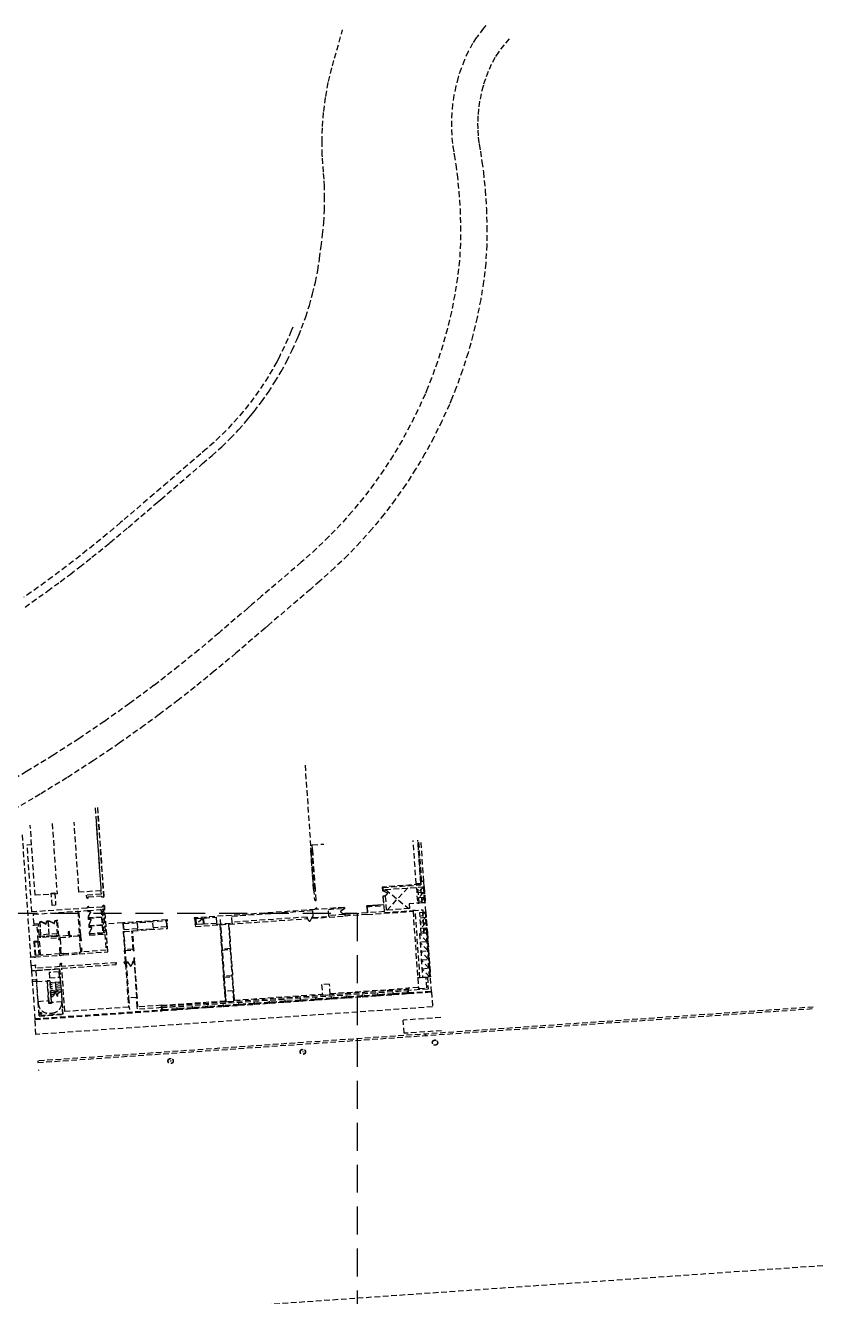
# Model space of a CAD drawing. Header units: millimetres. Extents: x 832728086 to 834530684, y 817551485 to 818349469.
# Drawn here: x 834407838 to 834498595, y 818044770 to 818189252 of the extents above; entities that cross this region are included whole.
import ezdxf

# ---------------------------------------------------------------- set-up
doc = ezdxf.new("R2010")
doc.units = ezdxf.units.MM
doc.header["$LTSCALE"] = 100
doc.linetypes.add('Hidden', pattern=[9.525, 6.35, -3.175])
doc.layers.add('+C-160', color=160, linetype='Hidden')

# ---------------------------------------------------------------- blocks, each defined once
blk = doc.blocks.new('A$C062A3D83')
at = {"layer": '+C-160'}
for p, q in [((116297, 99909), (116963, 90323)), ((92435, 95067), (93117, 85250)), ((92685, 95084), (93388, 84967)), ((93447, 84971), (92749, 95028)), ((85608, 85121), (85054, 93102)), ((87548, 93275), (88102, 85295)), ((90596, 85468), (90042, 93449)), ((92536, 93622), (93090, 85641)), ((84129, 91986), (85094, 78092)), ((128935, 86440), (128595, 91335)), ((129470, 86477), (129130, 91372)), ((129456, 86680), (129144, 91169)), ((129219, 91175), (129531, 86685)), ((129805, 86704), (129493, 91194)), ((129805, 86704), (129493, 91194)), ((84708, 90863), (85207, 90897)), ((85239, 83229), (84708, 90863)), ((117289, 85631), (116949, 90525)), ((116963, 90323), (117163, 90337)), ((117275, 85834), (116963, 90323)), ((117039, 90328), (117351, 85839)), ((117127, 90850), (118434, 90941)), ((117163, 90337), (117127, 90850)), ((117475, 85847), (117163, 90337)), ((129805, 86704), (129456, 86680)), ((129848, 86081), (129805, 86704)), ((88102, 85295), (85608, 85121)), ((87446, 85366), (87845, 85394)), ((87543, 83970), (87446, 85366)), ((87845, 85394), (87942, 83998)), ((93090, 85641), (90596, 85468)), ((93117, 85250), (91421, 85132)), ((117475, 85847), (117275, 85834)), ((117275, 85834), (117363, 84575)), ((117562, 84588), (117475, 85847)), ((129345, 86357), (125078, 86060)), ((125078, 86060), (125108, 85631)), ((125108, 85631), (125417, 85653)), ((125142, 86004), (129482, 86306)), ((125142, 86004), (125168, 85635)), ((125168, 85635), (125707, 85372)), ((125409, 85772), (128962, 86019)), ((125417, 85653), (125409, 85772)), ((125462, 85776), (128113, 83605)), ((125625, 83432), (127976, 85951)), ((129470, 86477), (128935, 86440)), ((128962, 86019), (129087, 84224)), ((129150, 86032), (129848, 86081)), ((129150, 86032), (129748, 86074)), ((129275, 84237), (129150, 86032)), ((129275, 84237), (129150, 86032)), ((129191, 85434), (129790, 85475)), ((129749, 86064), (129201, 85444)), ((129791, 85465), (129242, 84846)), ((129349, 86297), (129345, 86357)), ((129456, 86680), (129482, 86306)), ((129624, 84261), (129499, 86057)), ((129748, 86074), (129873, 84278)), ((129923, 84282), (129798, 86077)), ((129848, 86081), (129838, 86080)), ((129838, 86080), (129963, 84284)), ((129848, 86081), (129848, 86081)), ((129848, 86081), (129973, 84285)), ((129973, 84285), (129848, 86081)), ((129880, 85482), (129890, 85482)), ((129890, 85482), (129880, 85482)), ((87942, 83998), (87543, 83970)), ((91421, 85132), (91442, 84841)), ((91442, 84841), (91641, 84855)), ((91541, 84848), (91546, 84788)), ((91546, 84788), (91598, 84792)), ((91598, 84792), (91600, 84777)), ((91600, 84777), (91646, 84780)), ((91666, 83826), (91613, 83822)), ((91613, 83822), (91617, 83763)), ((91635, 84947), (93131, 85051)), ((91641, 84855), (91635, 84947)), ((91646, 84780), (91641, 84855)), ((91711, 83844), (91665, 83841)), ((91665, 83841), (91666, 83826)), ((91717, 83770), (91711, 83844)), ((93131, 85051), (93138, 84959)), ((93138, 84959), (93387, 84976)), ((93462, 83891), (93213, 83874)), ((93213, 83874), (93219, 83784)), ((93287, 84969), (93291, 84909)), ((93291, 84909), (93344, 84913)), ((93344, 84913), (93345, 84898)), ((93345, 84898), (93392, 84901)), ((93411, 83947), (93358, 83944)), ((93358, 83944), (93363, 83884)), ((93388, 84967), (93447, 84971)), ((93392, 84901), (93388, 84967)), ((93457, 83966), (93410, 83962)), ((93410, 83962), (93411, 83947)), ((93462, 83902), (93457, 83966)), ((93522, 83906), (93462, 83902)), ((93462, 83902), (93486, 83552)), ((93486, 83552), (93462, 83891)), ((93884, 78695), (93522, 83906)), ((117363, 84575), (117562, 84588)), ((117462, 84582), (117466, 84522)), ((117466, 84522), (117519, 84525)), ((117519, 84525), (117520, 84510)), ((117520, 84510), (117567, 84514)), ((117567, 84514), (117562, 84588)), ((123309, 83822), (125284, 83959)), ((123309, 83822), (123370, 82939)), ((123326, 83855), (123341, 83856)), ((123328, 83823), (123326, 83855)), ((124610, 83998), (123334, 83909)), ((123337, 83909), (123397, 83913)), ((123341, 83856), (123337, 83909)), ((125218, 84040), (123397, 83913)), ((123397, 83913), (123403, 83829)), ((123457, 83131), (123409, 83829)), ((125459, 85054), (125150, 85033)), ((125150, 85033), (125218, 84040)), ((125333, 83261), (125209, 85037)), ((125572, 83428), (125459, 85054)), ((129624, 84261), (128127, 84157)), ((128127, 84157), (128166, 83608)), ((129087, 84224), (129275, 84237)), ((129832, 84877), (129233, 84835)), ((129873, 84278), (129275, 84237)), ((129832, 84867), (129284, 84247)), ((129973, 84285), (129624, 84261)), ((129921, 84883), (129931, 84884)), ((129931, 84884), (129921, 84883)), ((129963, 84284), (129973, 84285)), ((130047, 83223), (129973, 84285)), ((91523, 83666), (85239, 83229)), ((85408, 82960), (91603, 83391)), ((85485, 81845), (85408, 82960)), ((90454, 83341), (90643, 80624)), ((90792, 80634), (90603, 83351)), ((91717, 83770), (91517, 83756)), ((91517, 83756), (91523, 83666)), ((91620, 83422), (91601, 83421)), ((91601, 83421), (91611, 83271)), ((91611, 83271), (91631, 83272)), ((91631, 83272), (91620, 83422)), ((91623, 83392), (93094, 83494)), ((91672, 82674), (91653, 82672)), ((91653, 82672), (91663, 82523)), ((91918, 83222), (91655, 82683)), ((91655, 82683), (91672, 82674)), ((91663, 82523), (91683, 82524)), ((91663, 82523), (91673, 82373)), ((91672, 82674), (91936, 83213)), ((91683, 82524), (91672, 82674)), ((91673, 82373), (91693, 82375)), ((93158, 82647), (91681, 82544)), ((91681, 82544), (91683, 82524)), ((91683, 82524), (93159, 82627)), ((91693, 82375), (91683, 82524)), ((91723, 83680), (91717, 83770)), ((93219, 83784), (91723, 83680)), ((91936, 83213), (91918, 83222)), ((93092, 83524), (93097, 83525)), ((93094, 83494), (93092, 83524)), ((93097, 83525), (93158, 82647)), ((93159, 82627), (93158, 82647)), ((93159, 82627), (93220, 81749)), ((93247, 83535), (93396, 83545)), ((93432, 80862), (93247, 83535)), ((93413, 83304), (93263, 83293)), ((93442, 82890), (93292, 82879)), ((93475, 82406), (93326, 82395)), ((93396, 83545), (93582, 80872)), ((93546, 83556), (93486, 83552)), ((103774, 82550), (103699, 82544)), ((103699, 82544), (103703, 82498)), ((103703, 82498), (103718, 82499)), ((103718, 82499), (103721, 82446)), ((103721, 82446), (103781, 82450)), ((117437, 83499), (103774, 82550)), ((103774, 82550), (103784, 82415)), ((103784, 82415), (103883, 82422)), ((103786, 82383), (103784, 82415)), ((103830, 82386), (103786, 82383)), ((103786, 82383), (103823, 81848)), ((103808, 82385), (103845, 81850)), ((103827, 82418), (103830, 82386)), ((103867, 81851), (103830, 82386)), ((103880, 82472), (106180, 82632)), ((103883, 82422), (103880, 82472)), ((104681, 82477), (103883, 82422)), ((103883, 82422), (103925, 81823)), ((104681, 82477), (103925, 81823)), ((104678, 82527), (104726, 81829)), ((104826, 81836), (104778, 82534)), ((106180, 82632), (106236, 81834)), ((106650, 82364), (107251, 73709)), ((107673, 81848), (116537, 82464)), ((107976, 82756), (117154, 83394)), ((108031, 81958), (107976, 82756)), ((116524, 82649), (108025, 82058)), ((116537, 82464), (116524, 82649)), ((117123, 82690), (116859, 82151)), ((117202, 82696), (117123, 82690)), ((117123, 82690), (117135, 82506)), ((117135, 82506), (120876, 82766)), ((117154, 83394), (117209, 82596)), ((117209, 82596), (117202, 82696)), ((117209, 82596), (119005, 82721)), ((117631, 83603), (117431, 83589)), ((117431, 83589), (117437, 83499)), ((117579, 83659), (117527, 83656)), ((117527, 83656), (117531, 83596)), ((117625, 83678), (117578, 83674)), ((117578, 83674), (117579, 83659)), ((117631, 83603), (117625, 83678)), ((117637, 83513), (117631, 83603)), ((120715, 83727), (117637, 83513)), ((118950, 83519), (120815, 83649)), ((119005, 82721), (118950, 83519)), ((120764, 82943), (118998, 82821)), ((118998, 82821), (119005, 82721)), ((120778, 83731), (119502, 83643)), ((120816, 83630), (120319, 83295)), ((120715, 83727), (120775, 83731)), ((120721, 83642), (120715, 83727)), ((120715, 83642), (120717, 83623)), ((120717, 83623), (120816, 83630)), ((120858, 83032), (120758, 83025)), ((120758, 83025), (120764, 82943)), ((120775, 83731), (120779, 83678)), ((120779, 83678), (120794, 83679)), ((120794, 83679), (120796, 83647)), ((120816, 83630), (120815, 83649)), ((120876, 82766), (120858, 83032)), ((123358, 83124), (120864, 82950)), ((123370, 82939), (120876, 82766)), ((123370, 82939), (128578, 83301)), ((125333, 83261), (123457, 83131)), ((125340, 83161), (128238, 83363)), ((128166, 83608), (125572, 83428)), ((128238, 83363), (128572, 83386)), ((128572, 83386), (129679, 83463)), ((128837, 83404), (128572, 83386)), ((128578, 83301), (129179, 74648)), ((129369, 75748), (128837, 83404)), ((129348, 83174), (129947, 83216)), ((129515, 80780), (129348, 83174)), ((129390, 82576), (129989, 82617)), ((129948, 83206), (129399, 82586)), ((129989, 82607), (129441, 81988)), ((129679, 83463), (129698, 83198)), ((129698, 83198), (130047, 83223)), ((129864, 80804), (129698, 83198)), ((129947, 83216), (130113, 80822)), ((130163, 80825), (129997, 83219)), ((130203, 80828), (130037, 83222)), ((130047, 83223), (130213, 80829)), ((85495, 81695), (85346, 81685)), ((85984, 81880), (85485, 81845)), ((85845, 81720), (85495, 81695)), ((85969, 79924), (85845, 81720)), ((86072, 80607), (85984, 81880)), ((86303, 82127), (86128, 82114)), ((86128, 82114), (86232, 80618)), ((86149, 82096), (86304, 82107)), ((86252, 80619), (86149, 82096)), ((86304, 82107), (86303, 82127)), ((86313, 82125), (86304, 82107)), ((86304, 82107), (86843, 81843)), ((86852, 81861), (86313, 82125)), ((86843, 81843), (86852, 81861)), ((87076, 82180), (86901, 82168)), ((86901, 82168), (86903, 82148)), ((86903, 82148), (87077, 82160)), ((87251, 82192), (87076, 82180)), ((87076, 82180), (87077, 82160)), ((87077, 82160), (87252, 82172)), ((87097, 82162), (87077, 82160)), ((87077, 82160), (87180, 80684)), ((87200, 80685), (87097, 82162)), ((87252, 82172), (87251, 82192)), ((87261, 82190), (87252, 82172)), ((87252, 82172), (87791, 81909)), ((87800, 81927), (87261, 82190)), ((87791, 81909), (87800, 81927)), ((88024, 82246), (87849, 82234)), ((87849, 82234), (87851, 82214)), ((87851, 82214), (88025, 82226)), ((88173, 82270), (88023, 82260)), ((88023, 82260), (88024, 82246)), ((88025, 82226), (88024, 82246)), ((88025, 82226), (88128, 80750)), ((88298, 80461), (88173, 82270)), ((89515, 80987), (89365, 80977)), ((89365, 80977), (89396, 80537)), ((89545, 80548), (89515, 80987)), ((91735, 81776), (91715, 81775)), ((91715, 81775), (91725, 81625)), ((91980, 82324), (91717, 81785)), ((91717, 81785), (91735, 81776)), ((91745, 81626), (91725, 81625)), ((91725, 81625), (91736, 81475)), ((91735, 81776), (91998, 82315)), ((91745, 81626), (91735, 81776)), ((91736, 81475), (91756, 81477)), ((93220, 81749), (91744, 81646)), ((91744, 81646), (91745, 81626)), ((91745, 81626), (93222, 81729)), ((91756, 81477), (91745, 81626)), ((92043, 81426), (91779, 80887)), ((91797, 80878), (92061, 81417)), ((91998, 82315), (91980, 82324)), ((92061, 81417), (92043, 81426)), ((93222, 81729), (93220, 81749)), ((93222, 81729), (93283, 80851)), ((93504, 81992), (93355, 81981)), ((93538, 81508), (93388, 81497)), ((93567, 81094), (93417, 81083)), ((95565, 81979), (93670, 81847)), ((100594, 82329), (95565, 81979)), ((95565, 81979), (95784, 78827)), ((95671, 81901), (100500, 82237)), ((95719, 81203), (95671, 81901)), ((95717, 81017), (96615, 81080)), ((95862, 78930), (95717, 81017)), ((97251, 81309), (95719, 81203)), ((96767, 78893), (96615, 81080)), ((96700, 81086), (100661, 81361)), ((96851, 78909), (96700, 81086)), ((98998, 82132), (97202, 82008)), ((97202, 82008), (97257, 81210)), ((97257, 81210), (97251, 81309)), ((97257, 81210), (99053, 81334)), ((99053, 81334), (98998, 82132)), ((100549, 81539), (99046, 81434)), ((99046, 81434), (99053, 81334)), ((100500, 82237), (100549, 81539)), ((100669, 82334), (100594, 82329)), ((100661, 81361), (100594, 82329)), ((100601, 82229), (100661, 82233)), ((100657, 82286), (100672, 82287)), ((100661, 82233), (100657, 82286)), ((100672, 82287), (100669, 82334)), ((103823, 81848), (103867, 81851)), ((103825, 81816), (103823, 81848)), ((103925, 81823), (103825, 81816)), ((103825, 81816), (103841, 81582)), ((103841, 81582), (106606, 81774)), ((103867, 81851), (103869, 81819)), ((103925, 81823), (104723, 81879)), ((103928, 81773), (103925, 81823)), ((104726, 81829), (103928, 81773)), ((106229, 81933), (104826, 81836)), ((106229, 81933), (106242, 81749)), ((106236, 81834), (108031, 81958)), ((106606, 81774), (107207, 73121)), ((106691, 81780), (107588, 81842)), ((106884, 78997), (106691, 81780)), ((107588, 81842), (108190, 73189)), ((108275, 73195), (107673, 81848)), ((108037, 81874), (108025, 82058)), ((129432, 81977), (130030, 82019)), ((129473, 81379), (130072, 81420)), ((130031, 82009), (129483, 81389)), ((130073, 81410), (129524, 80791)), ((85471, 79889), (85570, 79896)), ((85471, 79889), (85594, 78119)), ((85570, 79896), (85969, 79924)), ((85577, 79796), (85926, 79821)), ((85683, 78275), (85577, 79796)), ((85926, 79821), (86032, 78299)), ((86232, 80618), (86072, 80607)), ((86083, 80457), (88138, 80600)), ((86093, 80308), (86083, 80457)), ((88149, 80450), (86093, 80308)), ((86232, 78313), (86104, 80158)), ((86232, 80618), (86252, 80619)), ((87180, 80684), (86252, 80619)), ((86520, 80337), (86509, 80487)), ((86934, 80366), (86923, 80516)), ((87180, 80684), (87200, 80685)), ((88128, 80750), (87200, 80685)), ((87400, 80248), (88301, 80311)), ((87468, 80403), (87457, 80553)), ((87882, 80432), (87871, 80582)), ((88138, 80600), (88149, 80450)), ((89396, 80537), (88298, 80461)), ((88301, 80311), (88312, 80154)), ((88312, 80154), (88462, 80164)), ((88312, 80154), (88317, 80079)), ((88317, 80079), (88364, 80082)), ((88319, 80060), (88317, 80079)), ((88468, 80071), (88319, 80060)), ((88363, 80097), (88416, 80101)), ((88364, 80082), (88363, 80097)), ((88416, 80101), (88412, 80161)), ((88451, 80321), (89562, 80398)), ((88462, 80164), (88451, 80321)), ((88462, 80164), (88537, 79079)), ((89551, 80548), (89545, 80548)), ((89551, 80548), (89695, 80558)), ((89562, 80398), (89551, 80548)), ((89555, 80498), (89615, 80502)), ((89636, 80404), (89562, 80398)), ((89615, 80502), (89618, 80449)), ((89618, 80449), (89633, 80450)), ((89633, 80450), (89636, 80404)), ((90572, 80469), (89636, 80404)), ((89695, 80558), (89705, 80408)), ((90493, 80613), (90637, 80623)), ((90503, 80464), (90493, 80613)), ((90569, 80515), (90584, 80516)), ((90572, 80469), (90569, 80515)), ((90647, 80474), (90572, 80469)), ((90580, 80569), (90640, 80573)), ((90584, 80516), (90580, 80569)), ((90643, 80624), (90637, 80623)), ((90637, 80623), (90647, 80474)), ((90647, 80474), (90653, 80474)), ((90653, 80474), (90681, 80068)), ((90681, 80068), (90831, 80078)), ((90686, 79993), (90681, 80068)), ((90733, 79996), (90686, 79993)), ((90751, 79057), (90686, 79993)), ((90841, 79935), (90691, 79924)), ((90785, 80015), (90732, 80011)), ((90732, 80011), (90733, 79996)), ((90781, 80075), (90785, 80015)), ((90831, 80078), (90792, 80634)), ((90831, 80078), (90841, 79935)), ((91797, 80878), (91777, 80877)), ((91777, 80877), (91788, 80727)), ((91779, 80887), (91797, 80878)), ((91788, 80727), (93284, 80831)), ((91788, 80727), (91797, 80597)), ((91806, 80749), (91797, 80878)), ((91797, 80597), (93543, 80719)), ((93283, 80851), (91806, 80749)), ((93284, 80831), (93283, 80851)), ((93582, 80872), (93432, 80862)), ((93543, 80719), (93670, 78880)), ((130113, 80822), (129315, 80766)), ((129315, 80766), (129662, 75778)), ((130182, 79834), (129326, 80757)), ((130183, 79824), (129385, 79769)), ((130251, 78836), (129395, 79759)), ((130113, 80822), (129515, 80780)), ((130213, 80829), (129864, 80804)), ((130460, 75834), (130113, 80822)), ((130163, 80825), (130510, 75837)), ((130203, 80828), (130213, 80829)), ((130550, 75840), (130203, 80828)), ((130560, 75841), (130213, 80829)), ((130213, 80829), (130560, 75841)), ((130273, 79830), (130283, 79831)), ((85094, 78092), (85593, 78126)), ((85163, 77106), (85094, 78092)), ((85494, 78112), (85095, 78084)), ((85498, 78060), (85493, 78120)), ((85550, 78063), (85498, 78060)), ((85551, 78048), (85550, 78063)), ((85598, 78052), (85551, 78048)), ((85594, 78119), (88337, 78309)), ((85594, 78119), (85598, 78052)), ((86032, 78299), (85683, 78275)), ((88429, 78466), (86232, 78313)), ((88336, 78319), (88536, 78333)), ((88337, 78309), (88336, 78319)), ((88437, 78316), (88337, 78309)), ((88381, 79162), (88531, 79173)), ((88382, 79143), (88381, 79162)), ((88429, 79147), (88382, 79143)), ((88382, 79143), (88388, 79068)), ((88537, 79079), (88388, 79068)), ((88388, 79068), (88429, 78466)), ((88430, 79132), (88429, 79147)), ((88483, 79135), (88430, 79132)), ((88440, 78266), (88436, 78326)), ((88493, 78270), (88440, 78266)), ((88487, 79075), (88483, 79135)), ((88494, 78255), (88493, 78270)), ((88541, 78258), (88494, 78255)), ((88536, 78333), (88537, 78323)), ((88579, 78476), (88537, 79079)), ((88537, 78323), (88826, 78343)), ((88537, 78323), (88541, 78258)), ((88816, 78493), (88579, 78476)), ((88816, 78493), (90612, 78618)), ((88826, 78343), (88816, 78493)), ((88826, 78343), (90622, 78468)), ((90781, 78629), (90612, 78618)), ((90612, 78618), (90622, 78468)), ((90622, 78468), (93884, 78695)), ((90747, 79126), (90896, 79137)), ((90751, 79057), (90798, 79061)), ((90757, 78983), (90751, 79057)), ((90906, 78993), (90757, 78983)), ((90757, 78983), (90781, 78629)), ((90798, 79061), (90799, 79046)), ((90799, 79046), (90852, 79049)), ((90852, 79049), (90856, 78989)), ((90896, 79137), (90906, 78993)), ((90927, 78690), (90906, 78993)), ((93670, 78880), (90927, 78690)), ((95784, 78827), (95869, 78833)), ((95874, 77530), (95784, 78827)), ((96760, 78993), (95862, 78930)), ((95869, 78831), (96767, 78893)), ((95869, 78833), (95869, 78831)), ((95959, 77536), (95869, 78833)), ((96766, 78903), (96851, 78909)), ((96767, 78893), (96771, 78828)), ((96771, 78828), (96818, 78831)), ((96817, 78846), (96870, 78850)), ((96818, 78831), (96817, 78846)), ((96866, 78910), (96851, 78909)), ((96870, 78850), (96866, 78910)), ((107782, 79059), (106884, 78997)), ((106891, 78897), (107789, 78959)), ((107099, 75904), (106891, 78897)), ((107789, 78959), (107782, 79059)), ((129454, 78771), (130252, 78826)), ((130321, 77839), (129465, 78762)), ((130352, 78833), (130342, 78833)), ((85662, 77141), (85163, 77106)), ((85163, 77106), (85202, 76548)), ((88395, 76759), (85202, 76538)), ((85202, 76548), (85700, 76582)), ((85558, 77194), (85611, 77197)), ((85562, 77134), (85558, 77194)), ((85610, 77212), (85656, 77216)), ((85611, 77197), (85610, 77212)), ((85656, 77216), (85662, 77141)), ((85684, 76822), (85662, 77141)), ((88427, 77012), (85684, 76822)), ((85700, 76582), (85701, 76572)), ((85701, 76572), (88395, 76759)), ((88395, 76759), (88752, 71622)), ((88499, 75263), (88395, 76759)), ((88604, 77347), (88405, 77334)), ((88405, 77334), (88427, 77012)), ((88500, 77400), (88553, 77404)), ((88505, 77340), (88500, 77400)), ((88552, 77419), (88599, 77422)), ((88553, 77404), (88552, 77419)), ((88599, 77422), (88604, 77347)), ((88627, 77026), (88604, 77347)), ((94799, 77455), (88627, 77026)), ((88641, 76827), (94813, 77256)), ((88983, 71904), (88641, 76827)), ((94874, 77460), (94799, 77455)), ((94813, 77256), (94799, 77455)), ((94806, 77355), (94866, 77360)), ((94862, 77412), (94877, 77413)), ((94866, 77360), (94862, 77412)), ((94877, 77413), (94874, 77460)), ((95784, 77524), (95710, 77518)), ((95710, 77518), (95713, 77472)), ((95713, 77472), (95728, 77473)), ((95728, 77473), (95732, 77420)), ((95732, 77420), (95791, 77424)), ((95874, 77530), (95784, 77524)), ((95784, 77524), (95798, 77324)), ((95798, 77324), (95888, 77330)), ((96109, 77546), (95874, 77530)), ((95888, 77330), (96230, 72408)), ((95959, 77536), (96243, 73446)), ((95966, 77436), (96116, 77446)), ((96116, 77446), (96109, 77546)), ((96109, 77546), (96444, 77049)), ((96857, 77598), (96707, 77588)), ((96707, 77588), (96714, 77488)), ((96714, 77488), (96864, 77498)), ((96876, 77995), (96829, 77992)), ((96829, 77992), (96835, 77917)), ((96919, 77923), (96835, 77917)), ((96835, 77917), (97141, 73508)), ((96877, 77980), (96876, 77995)), ((96930, 77984), (96877, 77980)), ((96919, 77923), (96934, 77924)), ((97301, 72432), (96919, 77923)), ((96934, 77924), (96930, 77984)), ((129523, 77773), (130321, 77829)), ((130390, 76841), (129534, 77764)), ((129593, 76776), (130391, 76831)), ((130459, 75844), (129603, 76766)), ((130411, 77835), (130421, 77836)), ((130481, 76837), (130490, 76838)), ((85202, 76548), (85277, 75462)), ((85202, 76538), (85286, 75340)), ((85776, 75497), (85277, 75462)), ((85277, 75462), (85587, 71001)), ((85286, 75340), (85784, 75375)), ((85605, 76515), (85601, 76575)), ((85658, 76519), (85605, 76515)), ((85659, 76504), (85658, 76519)), ((85706, 76507), (85659, 76504)), ((85672, 75550), (85725, 75553)), ((85676, 75490), (85672, 75550)), ((85701, 76572), (85789, 75310)), ((85701, 76572), (85706, 76507)), ((85724, 75568), (85771, 75572)), ((85725, 75553), (85724, 75568)), ((85771, 75572), (85776, 75497)), ((86058, 71435), (85776, 75497)), ((85784, 75375), (85789, 75310)), ((85789, 75310), (86986, 75393)), ((85945, 73066), (85789, 75310)), ((87285, 75414), (86986, 75393)), ((86986, 75393), (87285, 75414)), ((86986, 75393), (87158, 72914)), ((87142, 73149), (86986, 75393)), ((88335, 76420), (87210, 76342)), ((87210, 76342), (87252, 75747)), ((87252, 75747), (88377, 75825)), ((87411, 73609), (87285, 75414)), ((87285, 75414), (87302, 75180)), ((87302, 75180), (88499, 75263)), ((88499, 75263), (87302, 75180)), ((87302, 75180), (87458, 72935)), ((87900, 75221), (87916, 74997)), ((88377, 75825), (88335, 76420)), ((88499, 75263), (88655, 73018)), ((107997, 75967), (107099, 75904)), ((107106, 75804), (108004, 75867)), ((107292, 73127), (107106, 75804)), ((108004, 75867), (107997, 75967)), ((129369, 75748), (129104, 75729)), ((130062, 75796), (129164, 75734)), ((129662, 75778), (130460, 75834)), ((130145, 74599), (130062, 75796)), ((130560, 75841), (130211, 75816)), ((130211, 75816), (130305, 74460)), ((130560, 75841), (130550, 75840)), ((130678, 74135), (130560, 75841)), ((88514, 75039), (87317, 74955)), ((88530, 74814), (87333, 74731)), ((88545, 74590), (87348, 74506)), ((88561, 74365), (87364, 74282)), ((87832, 74089), (87380, 74057)), ((87793, 73861), (87395, 73833)), ((87415, 73554), (87775, 73754)), ((87980, 74074), (87713, 74306)), ((87775, 73754), (87842, 74148)), ((87842, 74148), (88145, 73601)), ((88459, 74133), (87873, 74092)), ((87916, 74997), (87931, 74772)), ((87931, 74772), (87947, 74548)), ((87947, 74548), (87963, 74324)), ((87963, 74324), (87978, 74099)), ((87978, 74099), (87980, 74074)), ((87980, 74074), (88212, 74341)), ((88194, 73889), (87994, 73875)), ((88145, 73601), (88212, 73996)), ((88212, 73996), (88573, 74195)), ((88604, 73752), (88655, 73018)), ((99976, 72502), (128027, 74452)), ((99993, 72353), (128037, 74302)), ((108115, 74271), (107217, 74208)), ((107217, 74208), (107300, 73011)), ((108198, 73073), (108115, 74271)), ((108275, 73195), (118266, 73889)), ((119088, 75033), (118190, 74971)), ((118190, 74971), (118274, 73774)), ((118274, 73774), (119171, 73836)), ((119171, 73836), (119088, 75033)), ((119163, 73952), (128019, 74567)), ((122804, 73688), (121063, 73567)), ((124559, 73810), (122819, 73689)), ((124563, 73754), (122823, 73633)), ((122826, 73589), (124566, 73710)), ((124566, 73710), (124563, 73754)), ((126315, 73932), (124574, 73811)), ((126319, 73876), (124578, 73755)), ((124578, 73755), (124581, 73711)), ((124581, 73711), (126322, 73832)), ((126322, 73832), (126319, 73876)), ((127946, 74045), (126330, 73933)), ((127975, 73991), (126334, 73877)), ((126334, 73877), (126337, 73833)), ((126337, 73833), (127978, 73947)), ((127948, 74019), (127880, 74014)), ((127880, 74014), (127882, 73995)), ((127882, 73995), (127914, 73997)), ((127914, 73997), (127915, 73988)), ((127915, 73988), (127975, 73992)), ((127952, 74179), (127937, 74178)), ((127937, 74178), (127948, 74019)), ((127963, 74020), (127952, 74179)), ((128054, 74053), (127963, 74046)), ((127988, 74022), (127963, 74020)), ((127975, 73992), (127978, 73947)), ((127978, 73947), (127975, 73991)), ((127978, 73947), (127993, 73948)), ((127990, 73992), (127988, 74022)), ((128058, 73997), (127990, 73992)), ((127991, 73987), (128048, 73991)), ((127993, 73948), (127991, 73987)), ((128051, 73952), (127993, 73948)), ((129179, 74648), (128019, 74567)), ((128019, 74567), (128038, 74302)), ((130305, 74460), (128037, 74302)), ((128037, 74302), (128061, 73953)), ((128048, 73991), (128051, 73952)), ((128051, 73952), (128061, 73953)), ((128054, 74053), (130671, 74234)), ((128061, 73953), (128058, 73997)), ((128061, 73953), (130678, 74135)), ((129239, 74652), (129247, 74536)), ((129257, 74387), (129239, 74652)), ((129247, 74536), (130145, 74599)), ((130678, 74135), (130796, 72439)), ((130796, 72439), (85705, 69305)), ((174094, 72417), (85915, 66289)), ((85927, 66114), (174107, 72243)), ((85945, 73066), (87142, 73149)), ((85945, 73066), (86062, 71385)), ((87158, 72914), (87142, 73149)), ((87165, 72815), (87142, 73149)), ((87158, 72914), (87458, 72935)), ((87458, 72935), (87158, 72914)), ((87464, 72835), (87165, 72815)), ((87528, 73617), (87411, 73609)), ((87411, 73609), (87415, 73554)), ((87458, 72935), (87415, 73554)), ((88655, 73018), (87458, 72935)), ((87458, 72935), (87464, 72835)), ((88155, 73660), (88114, 73657)), ((88755, 71572), (88655, 73018)), ((96230, 72408), (88983, 71904)), ((97141, 73508), (96243, 73446)), ((96243, 73446), (96315, 72414)), ((96315, 72414), (96333, 72149)), ((97216, 72427), (97141, 73508)), ((97231, 72211), (97216, 72427)), ((99993, 72353), (97235, 72161)), ((99975, 72618), (97301, 72432)), ((99975, 72618), (107207, 73121)), ((100017, 72004), (99975, 72618)), ((103490, 72345), (101749, 72224)), ((103494, 72289), (101753, 72169)), ((101756, 72125), (103497, 72246)), ((103497, 72246), (103494, 72289)), ((105246, 72467), (103505, 72346)), ((105250, 72412), (103509, 72291)), ((103509, 72291), (103512, 72247)), ((103512, 72247), (105253, 72368)), ((105253, 72368), (105250, 72412)), ((107002, 72589), (105261, 72468)), ((107006, 72534), (105265, 72413)), ((105265, 72413), (105268, 72369)), ((105268, 72369), (107009, 72490)), ((107009, 72490), (107006, 72534)), ((108758, 72711), (107017, 72590)), ((108761, 72656), (107021, 72535)), ((107021, 72535), (107024, 72491)), ((107024, 72491), (108764, 72612)), ((107207, 73121), (107292, 73127)), ((107300, 73011), (108198, 73073)), ((108190, 73189), (108275, 73195)), ((108764, 72612), (108761, 72656)), ((110513, 72833), (108772, 72712)), ((110517, 72778), (108776, 72657)), ((108776, 72657), (108779, 72613)), ((108779, 72613), (110520, 72734)), ((110520, 72734), (110517, 72778)), ((112269, 72955), (110528, 72834)), ((112273, 72900), (110532, 72779)), ((110532, 72779), (110535, 72735)), ((110535, 72735), (112276, 72856)), ((112276, 72856), (112273, 72900)), ((114025, 73077), (112284, 72957)), ((114029, 73022), (112288, 72901)), ((112288, 72901), (112291, 72857)), ((112291, 72857), (114032, 72978)), ((114032, 72978), (114029, 73022)), ((115781, 73200), (114040, 73079)), ((115784, 73144), (114044, 73023)), ((114044, 73023), (114047, 72979)), ((114047, 72979), (115788, 73100)), ((115788, 73100), (115784, 73144)), ((117536, 73322), (115796, 73201)), ((117540, 73266), (115799, 73145)), ((115799, 73145), (115802, 73101)), ((115802, 73101), (117543, 73222)), ((117543, 73222), (117540, 73266)), ((119292, 73444), (117551, 73323)), ((119296, 73388), (117555, 73267)), ((117555, 73267), (117558, 73223)), ((117558, 73223), (119299, 73344)), ((119299, 73344), (119296, 73388)), ((121048, 73566), (119307, 73445)), ((121052, 73510), (119311, 73389)), ((119311, 73389), (119314, 73345)), ((119314, 73345), (121055, 73466)), ((121055, 73466), (121052, 73510)), ((122808, 73632), (121067, 73511)), ((121067, 73511), (121070, 73467)), ((121070, 73467), (122811, 73588)), ((122811, 73588), (122808, 73632)), ((122823, 73633), (122826, 73589)), ((85580, 71101), (100010, 72104)), ((85587, 71001), (100017, 72004)), ((85705, 69305), (85587, 71001)), ((88752, 71622), (86058, 71435)), ((86062, 71385), (88755, 71572)), ((87241, 71717), (87541, 71738)), ((100104, 72110), (100010, 72104)), ((100085, 72008), (100027, 72004)), ((101738, 72167), (100097, 72053)), ((100097, 72053), (100100, 72010)), ((100100, 72010), (101741, 72124)), ((101734, 72223), (100119, 72111)), ((101741, 72124), (101738, 72167)), ((101753, 72169), (101756, 72125)), ((131728, 71225), (127468, 70929)), ((127572, 69433), (127468, 70929)), ((131832, 69729), (127572, 69433)), ((129970, 69325), (129964, 69311)), ((129964, 69311), (129964, 69296)), ((129964, 69296), (129966, 69265)), ((129966, 69265), (130055, 69271)), ((129978, 69251), (129967, 69250)), ((129967, 69250), (129972, 69190)), ((129984, 69336), (129970, 69325)), ((129972, 69190), (130060, 69197)), ((129975, 69296), (129976, 69312)), ((129977, 69277), (129975, 69296)), ((129976, 69312), (129985, 69324)), ((130043, 69281), (129977, 69277)), ((129982, 69202), (129978, 69251)), ((130008, 69204), (129982, 69202)), ((130005, 69341), (129984, 69336)), ((129985, 69324), (130006, 69330)), ((130023, 69340), (130005, 69341)), ((130016, 69246), (130005, 69246)), ((130005, 69246), (130008, 69204)), ((130006, 69330), (130022, 69329)), ((130019, 69205), (130016, 69246)), ((130059, 69208), (130019, 69205)), ((130022, 69329), (130034, 69323)), ((130036, 69335), (130023, 69340)), ((130034, 69323), (130039, 69315)), ((130045, 69327), (130036, 69335)), ((130039, 69315), (130042, 69301)), ((130042, 69301), (130043, 69281)), ((130050, 69317), (130045, 69327)), ((130053, 69303), (130050, 69317)), ((130055, 69271), (130053, 69303)), ((130060, 69197), (130059, 69208)), ((116088, 67293), (116082, 67370)), ((85915, 66289), (85927, 66114)), ((86028, 65204), (86023, 65280)), ((101058, 66249), (101053, 66325)), ((51977, 34436), (175261, 43055))]:
    blk.add_line(p, q, dxfattribs=at)
at = {"layer": '+C-160', "ltscale": 5}
for p, q in [((-103017, 83072), (122242, 83072)), ((122242, 83072), (122242, -132688))]:
    blk.add_line(p, q, dxfattribs=at)
at = {"layer": '+C-160', "extrusion": (0, 0, -1)}
for p, q in [((121054, 73700), (121039, 73699)), ((121039, 73699), (121050, 73540)), ((121065, 73541), (121054, 73700)), ((122809, 73822), (122794, 73821)), ((122794, 73821), (122805, 73662)), ((122820, 73663), (122809, 73822)), ((124561, 73784), (124494, 73779)), ((124494, 73779), (124495, 73759)), ((124495, 73759), (124563, 73764)), ((124565, 73944), (124550, 73943)), ((124550, 73943), (124561, 73784)), ((124563, 73764), (124566, 73710)), ((124576, 73785), (124565, 73944)), ((124566, 73710), (124581, 73711)), ((124644, 73789), (124576, 73785)), ((124578, 73765), (124645, 73769)), ((124581, 73711), (124578, 73765)), ((124645, 73769), (124644, 73789)), ((126317, 73906), (126250, 73901)), ((126250, 73901), (126251, 73881)), ((126251, 73881), (126318, 73886)), ((126321, 74066), (126306, 74065)), ((126306, 74065), (126317, 73906)), ((126318, 73886), (126322, 73832)), ((126332, 73907), (126321, 74066)), ((126322, 73832), (126337, 73833)), ((126399, 73911), (126332, 73907)), ((126333, 73887), (126401, 73891)), ((126337, 73833), (126333, 73887)), ((126401, 73891), (126399, 73911)), ((100109, 72244), (100094, 72243)), ((100094, 72243), (100105, 72084)), ((100120, 72085), (100109, 72244)), ((101740, 72358), (101725, 72357)), ((101725, 72357), (101736, 72197)), ((101751, 72198), (101740, 72358)), ((103492, 72319), (103425, 72315)), ((103425, 72315), (103426, 72295)), ((103426, 72295), (103493, 72299)), ((103496, 72480), (103481, 72479)), ((103481, 72479), (103492, 72319)), ((103493, 72299), (103497, 72246)), ((103507, 72320), (103496, 72480)), ((103497, 72246), (103512, 72247)), ((103574, 72325), (103507, 72320)), ((103508, 72301), (103576, 72305)), ((103512, 72247), (103508, 72301)), ((103576, 72305), (103574, 72325)), ((105248, 72441), (105180, 72437)), ((105180, 72437), (105182, 72417)), ((105182, 72417), (105249, 72421)), ((105252, 72602), (105237, 72601)), ((105237, 72601), (105248, 72441)), ((105249, 72421), (105253, 72368)), ((105263, 72442), (105252, 72602)), ((105253, 72368), (105268, 72369)), ((105330, 72447), (105263, 72442)), ((105264, 72423), (105331, 72427)), ((105268, 72369), (105264, 72423)), ((105331, 72427), (105330, 72447)), ((107004, 72563), (106936, 72559)), ((106936, 72559), (106938, 72539)), ((106938, 72539), (107005, 72544)), ((107007, 72724), (106993, 72723)), ((106993, 72723), (107004, 72563)), ((107005, 72544), (107009, 72490)), ((107019, 72565), (107007, 72724)), ((107009, 72490), (107024, 72491)), ((107086, 72569), (107019, 72565)), ((107020, 72545), (107087, 72549)), ((107024, 72491), (107020, 72545)), ((107087, 72549), (107086, 72569)), ((108759, 72685), (108692, 72681)), ((108692, 72681), (108693, 72661)), ((108693, 72661), (108761, 72666)), ((108763, 72846), (108748, 72845)), ((108748, 72845), (108759, 72685)), ((108761, 72666), (108764, 72612)), ((108774, 72687), (108763, 72846)), ((108764, 72612), (108779, 72613)), ((108842, 72691), (108774, 72687)), ((108776, 72667), (108843, 72671)), ((108779, 72613), (108776, 72667)), ((108843, 72671), (108842, 72691)), ((110515, 72808), (110448, 72803)), ((110448, 72803), (110449, 72783)), ((110449, 72783), (110516, 72788)), ((110519, 72968), (110504, 72967)), ((110504, 72967), (110515, 72808)), ((110516, 72788), (110520, 72734)), ((110530, 72809), (110519, 72968)), ((110520, 72734), (110535, 72735)), ((110597, 72813), (110530, 72809)), ((110531, 72789), (110599, 72793)), ((110535, 72735), (110531, 72789)), ((110599, 72793), (110597, 72813)), ((112271, 72930), (112204, 72925)), ((112204, 72925), (112205, 72905)), ((112205, 72905), (112272, 72910)), ((112275, 73090), (112260, 73089)), ((112260, 73089), (112271, 72930)), ((112272, 72910), (112276, 72856)), ((112286, 72931), (112275, 73090)), ((112276, 72856), (112291, 72857)), ((112353, 72935), (112286, 72931)), ((112287, 72911), (112355, 72915)), ((112291, 72857), (112287, 72911)), ((112355, 72915), (112353, 72935)), ((114027, 73052), (113959, 73047)), ((113959, 73047), (113961, 73027)), ((113961, 73027), (114028, 73032)), ((114031, 73212), (114016, 73211)), ((114016, 73211), (114027, 73052)), ((114028, 73032), (114032, 72978)), ((114042, 73053), (114031, 73212)), ((114032, 72978), (114047, 72979)), ((114109, 73057), (114042, 73053)), ((114043, 73033), (114110, 73037)), ((114047, 72979), (114043, 73033)), ((114110, 73037), (114109, 73057)), ((115782, 73174), (115715, 73169)), ((115715, 73169), (115716, 73149)), ((115716, 73149), (115784, 73154)), ((115786, 73334), (115771, 73333)), ((115771, 73333), (115782, 73174)), ((115784, 73154), (115788, 73100)), ((115797, 73175), (115786, 73334)), ((115788, 73100), (115802, 73101)), ((115865, 73179), (115797, 73175)), ((115799, 73155), (115866, 73159)), ((115802, 73101), (115799, 73155)), ((115866, 73159), (115865, 73179)), ((117538, 73296), (117471, 73291)), ((117471, 73291), (117472, 73271)), ((117472, 73271), (117540, 73276)), ((117542, 73456), (117527, 73455)), ((117527, 73455), (117538, 73296)), ((117540, 73276), (117543, 73222)), ((117553, 73297), (117542, 73456)), ((117543, 73222), (117558, 73223)), ((117620, 73301), (117553, 73297)), ((117555, 73277), (117622, 73281)), ((117558, 73223), (117555, 73277)), ((117622, 73281), (117620, 73301)), ((119294, 73418), (119227, 73413)), ((119227, 73413), (119228, 73393)), ((119228, 73393), (119295, 73398)), ((119298, 73578), (119283, 73577)), ((119283, 73577), (119294, 73418)), ((119295, 73398), (119299, 73344)), ((119309, 73419), (119298, 73578)), ((119299, 73344), (119314, 73345)), ((119376, 73423), (119309, 73419)), ((119310, 73399), (119378, 73403)), ((119314, 73345), (119310, 73399)), ((119378, 73403), (119376, 73423)), ((121050, 73540), (120982, 73535)), ((120982, 73535), (120984, 73515)), ((120984, 73515), (121051, 73520)), ((121051, 73520), (121055, 73466)), ((121055, 73466), (121070, 73467)), ((121132, 73545), (121065, 73541)), ((121066, 73521), (121133, 73525)), ((121070, 73467), (121066, 73521)), ((121133, 73525), (121132, 73545)), ((122805, 73662), (122738, 73657)), ((122738, 73657), (122740, 73637)), ((122740, 73637), (122807, 73642)), ((122807, 73642), (122811, 73588)), ((122811, 73588), (122826, 73589)), ((122888, 73667), (122820, 73663)), ((122822, 73643), (122889, 73647)), ((122826, 73589), (122822, 73643)), ((122889, 73647), (122888, 73667)), ((100082, 72052), (100014, 72048)), ((100014, 72048), (100017, 72004)), ((100017, 72004), (100027, 72004)), ((100025, 72043), (100082, 72047)), ((100027, 72004), (100025, 72043)), ((100105, 72084), (100080, 72082)), ((100080, 72082), (100082, 72052)), ((100082, 72047), (100085, 72008)), ((100085, 72008), (100100, 72010)), ((100097, 72054), (100157, 72059)), ((100100, 72010), (100097, 72054)), ((100188, 72090), (100120, 72085)), ((100157, 72068), (100189, 72070)), ((100157, 72059), (100157, 72068)), ((100189, 72070), (100188, 72090)), ((101736, 72197), (101669, 72193)), ((101669, 72193), (101670, 72173)), ((101670, 72173), (101738, 72177)), ((101738, 72177), (101741, 72124)), ((101741, 72124), (101756, 72125)), ((101819, 72203), (101751, 72198)), ((101753, 72178), (101820, 72183)), ((101756, 72125), (101753, 72178)), ((101820, 72183), (101819, 72203))]:
    blk.add_line(p, q, dxfattribs=at)
at = {"layer": '+C-160'}
blk.add_lwpolyline([(84464, 117887), (86976, 119667), (87041, 119713), (88474, 120767), (89576, 121597), (90391, 122220), (90681, 122444), (92070, 123535), (94011, 125107), (94144, 125217), (96187, 126937), (99498, 129779), (99903, 130126), (104653, 134181), (105722, 135120), (106821, 136103), (107803, 137053), (108748, 138040), (109624, 139025), (109656, 139061), (109728, 139146), (110113, 139607), (110523, 140117), (111351, 141204), (112136, 142323), (112879, 143470), (113577, 144644), (114231, 145844), (114838, 147068), (115399, 148314), (115590, 148769), (115913, 149580), (116378, 150865), (116794, 152166), (117160, 153483), (117476, 154812), (117742, 156152), (117957, 157502), (118120, 158858), (118300, 160216), (118428, 161582), (118504, 162954), (118528, 164331), (118500, 165710), (118460, 166512), (118402, 167313), (118272, 169042), (118263, 169242), (118233, 170773), (118283, 172501), (118424, 174221), (118654, 175929), (118972, 177620), (119405, 179393), (119656, 180262), (120566, 183501)], dxfattribs=at)
at = {"layer": '+C-160', "elevation": 5715}
blk.add_lwpolyline([(114910, 149701), (114738, 149262), (114359, 148366), (113956, 147482), (113528, 146609), (113341, 146247), (113076, 145748), (112600, 144900), (112101, 144066), (111579, 143245), (111034, 142440), (110468, 141650), (109880, 140875), (109270, 140118), (108640, 139378), (107990, 138655), (107319, 137951), (106630, 137265), (105922, 136599), (105195, 135953), (105087, 135860), (104440, 135304), (103681, 134653), (102922, 134001), (102163, 133350), (100645, 132048), (99886, 131396), (99127, 130745), (98369, 130094), (95552, 127677), (95334, 127491), (94577, 126848), (93816, 126211), (93050, 125579), (92279, 124952), (91504, 124331), (90725, 123716), (89942, 123105), (89154, 122501), (87567, 121308), (86766, 120720), (85962, 120137), (85154, 119560), (84342, 118989)], dxfattribs=at)
at = {"layer": '+C-160'}
for points in [[(136857, 183992, 5409), (136588, 183666, 5412), (135949, 182827, 5422), (135859, 182700, 5423), (135766, 182569, 5425), (135357, 181954, 5444), (134866, 181021, 5467), (134428, 180065, 5489), (134045, 179089, 5509), (133767, 178259, 5525), (133718, 178096, 5528), (133447, 177090, 5545), (133233, 176074, 5560), (133076, 175050, 5573), (132981, 174084, 5584), (132937, 173116, 5593), (132943, 172151, 5601), (133000, 171190, 5608), (133092, 170346, 5612), (133106, 170236, 5613), (133229, 169491, 5616), (133262, 169292, 5617), (133438, 168172, 5620), (133590, 167047, 5624), (133793, 165102, 5630), (133922, 163149, 5637), (133977, 161189, 5644), (133958, 159226, 5652), (133865, 157262, 5660), (133629, 155311, 5667), (133320, 153369, 5673), (132938, 151441, 5680), (132483, 149529, 5686), (131956, 147635, 5693), (131357, 145762, 5700), (130688, 143914, 5706), (130225, 142748, 5710), (129950, 142092, 5704), (129143, 140300, 5685), (128269, 138539, 5667), (127329, 136813, 5648), (126324, 135123, 5630), (125255, 133473, 5611), (124125, 131864, 5593), (122935, 130300, 5574), (121687, 128781, 5556), (121641, 128728, 5555), (120382, 127311, 5538), (119022, 125892, 5523), (117609, 124525, 5510), (116028, 123110, 5498), (115877, 122977, 5497), (111324, 119069, 5401), (110208, 118116, 5416), (109804, 117769, 5423), (106770, 115163, 5484), (106492, 114928, 5485), (104224, 113018, 5498), (101921, 111150, 5518), (99152, 108997, 5549), (96336, 106906, 5589), (93474, 104877, 5638), (90569, 102912, 5642), (87621, 101011, 5655), (84632, 99176, 5676), (81603, 97408, 5706)], [(139500, 182459, 5617), (138924, 181783, 5627), (138385, 181076, 5636), (138309, 180969, 5638), (137887, 180340, 5658), (137480, 179550, 5682), (137120, 178741, 5703), (136806, 177916, 5724), (136579, 177215, 5739), (136539, 177078, 5742), (136321, 176230, 5759), (136150, 175374, 5774), (136028, 174513, 5787), (135957, 173701, 5798), (135928, 172889, 5808), (135942, 172079, 5816), (135999, 171274, 5822), (136083, 170568, 5826), (136097, 170477, 5827), (136236, 169688, 5831), (136420, 168502, 5835), (136578, 167312, 5838), (136789, 165254, 5845), (136922, 163186, 5851), (136976, 161113, 5859), (136952, 159036, 5866), (136849, 156960, 5874), (136600, 154895, 5881), (136274, 152842, 5888), (135869, 150802, 5894), (135388, 148779, 5901), (134830, 146776, 5907), (134197, 144795, 5914), (133490, 142840, 5920), (132999, 141606, 5925), (132708, 140913, 5918), (131855, 139017, 5899), (130930, 137154, 5881), (129935, 135328, 5863), (128872, 133541, 5844), (127742, 131795, 5826), (126547, 130094, 5807), (125288, 128439, 5789), (124663, 127663, 5780), (124078, 126962, 5772), (123968, 126832, 5770), (123919, 126776, 5770), (122587, 125277, 5753), (121149, 123776, 5737), (119654, 122330, 5724), (117982, 120834, 5712), (116912, 119896, 5692), (112162, 115840, 5630), (111758, 115493, 5637), (108446, 112651, 5699), (106135, 110705, 5713), (105984, 110581, 5714), (103788, 108802, 5732), (102216, 107568, 5750), (101888, 107314, 5753), (100967, 106609, 5764), (99720, 105670, 5781), (98098, 104478, 5803), (98025, 104425, 5805), (95182, 102411, 5852), (94261, 101777, 5853), (92222, 100409, 5856), (89219, 98472, 5869), (86173, 96603, 5890), (83087, 94800, 5920)], [(114910, 149701, 4923), (114738, 149262, 4915), (114359, 148366, 4902), (113956, 147482, 4887), (113528, 146609, 4874), (113341, 146247, 4868), (113076, 145748, 4861), (112600, 144900, 4847), (112101, 144066, 4834), (111579, 143245, 4820), (111034, 142440, 4807), (110468, 141650, 4794), (109880, 140875, 4779), (109270, 140118, 4766), (108640, 139378, 4753), (107990, 138655, 4740), (107319, 137951, 4730), (106630, 137265, 4719), (105922, 136599, 4710), (105195, 135953, 4702), (105087, 135860, 4701), (104440, 135304, 4707), (103681, 134653, 4718), (102922, 134001, 4728), (102163, 133350, 4738), (100645, 132048, 4758), (99886, 131396, 4760), (99127, 130745, 4758), (98369, 130094, 4759), (95552, 127677, 4767), (95334, 127491, 4768), (94577, 126848, 4773), (93816, 126211, 4778), (93050, 125579, 4785), (92279, 124952, 4792), (91504, 124331, 4799), (90725, 123716, 4810), (89942, 123105, 4819), (89154, 122501, 4829), (87567, 121308, 4854), (86766, 120720, 4866), (85962, 120137, 4881), (85154, 119560, 4896), (84342, 118989, 4911)]]:
    blk.add_polyline3d(points, dxfattribs=at)
for centre, major_axis, start_param, end_param in [((125168, 85635), (-456, 390), 2.3483698, 3.3955673), ((91667, 82675), (8, 600), -0.4115592, 0.0741324), ((91729, 81777), (-597, 55), 4.3793597, 4.8650513), ((117123, 82690), (492, 344), 2.600395, 3.6475925), ((120816, 83630), (261, 540), 2.6137861, 3.6609836), ((86304, 82107), (-584, 139), 2.9560154, 3.4454928), ((87253, 82178), (-593, 88), 2.8639946, 3.3496862), ((91797, 80878), (58, 597), -0.3228594, 0.166618), ((96109, 77546), (-527, 287), 2.6628472, 3.7100447), ((87158, 72914), (788, 905), 2.3561943, 3.9269906), ((87458, 72935), (-963, 716), 2.2795692, 3.8503655), ((86239, 71712), (58.9, 80.8), -0.9413379, 5.3418474), ((131079, 68374), (-216, 216), 3.9269908, 10.2101761), ((131079, 68374), (198, 198), 5.497787143326076, 11.78097245050566), ((101017, 66284), (216, 216), 5.497787143164325, 11.78097245034391), ((101017, 66284), (198, 198), 5.497787143514815, 11.7809724506944), ((116047, 67329), (216, 216), 5.497787143164325, 11.78097245034391), ((116047, 67329), (198, 198), 5.497787143514815, 11.7809724506944), ((116047, 67329), (8.98, 8.98), 5.4977871, 11.7809724), ((85988, 65240), (8.98, 8.98), 5.4977871, 11.7809724), ((101017, 66284), (8.98, 8.98), 5.4977871, 11.7809724)]:
    blk.add_ellipse(centre, major_axis=major_axis, ratio=1, start_param=start_param, end_param=end_param, dxfattribs=at)

msp = doc.modelspace()

# ---------------------------------------------------------------- block references
at = {"layer": '+C-160', "ltscale": 5}
msp.add_blockref('A$C062A3D83', (834323333.3128, 818005260.0327), dxfattribs=at)

doc.saveas('drawing.dxf')
